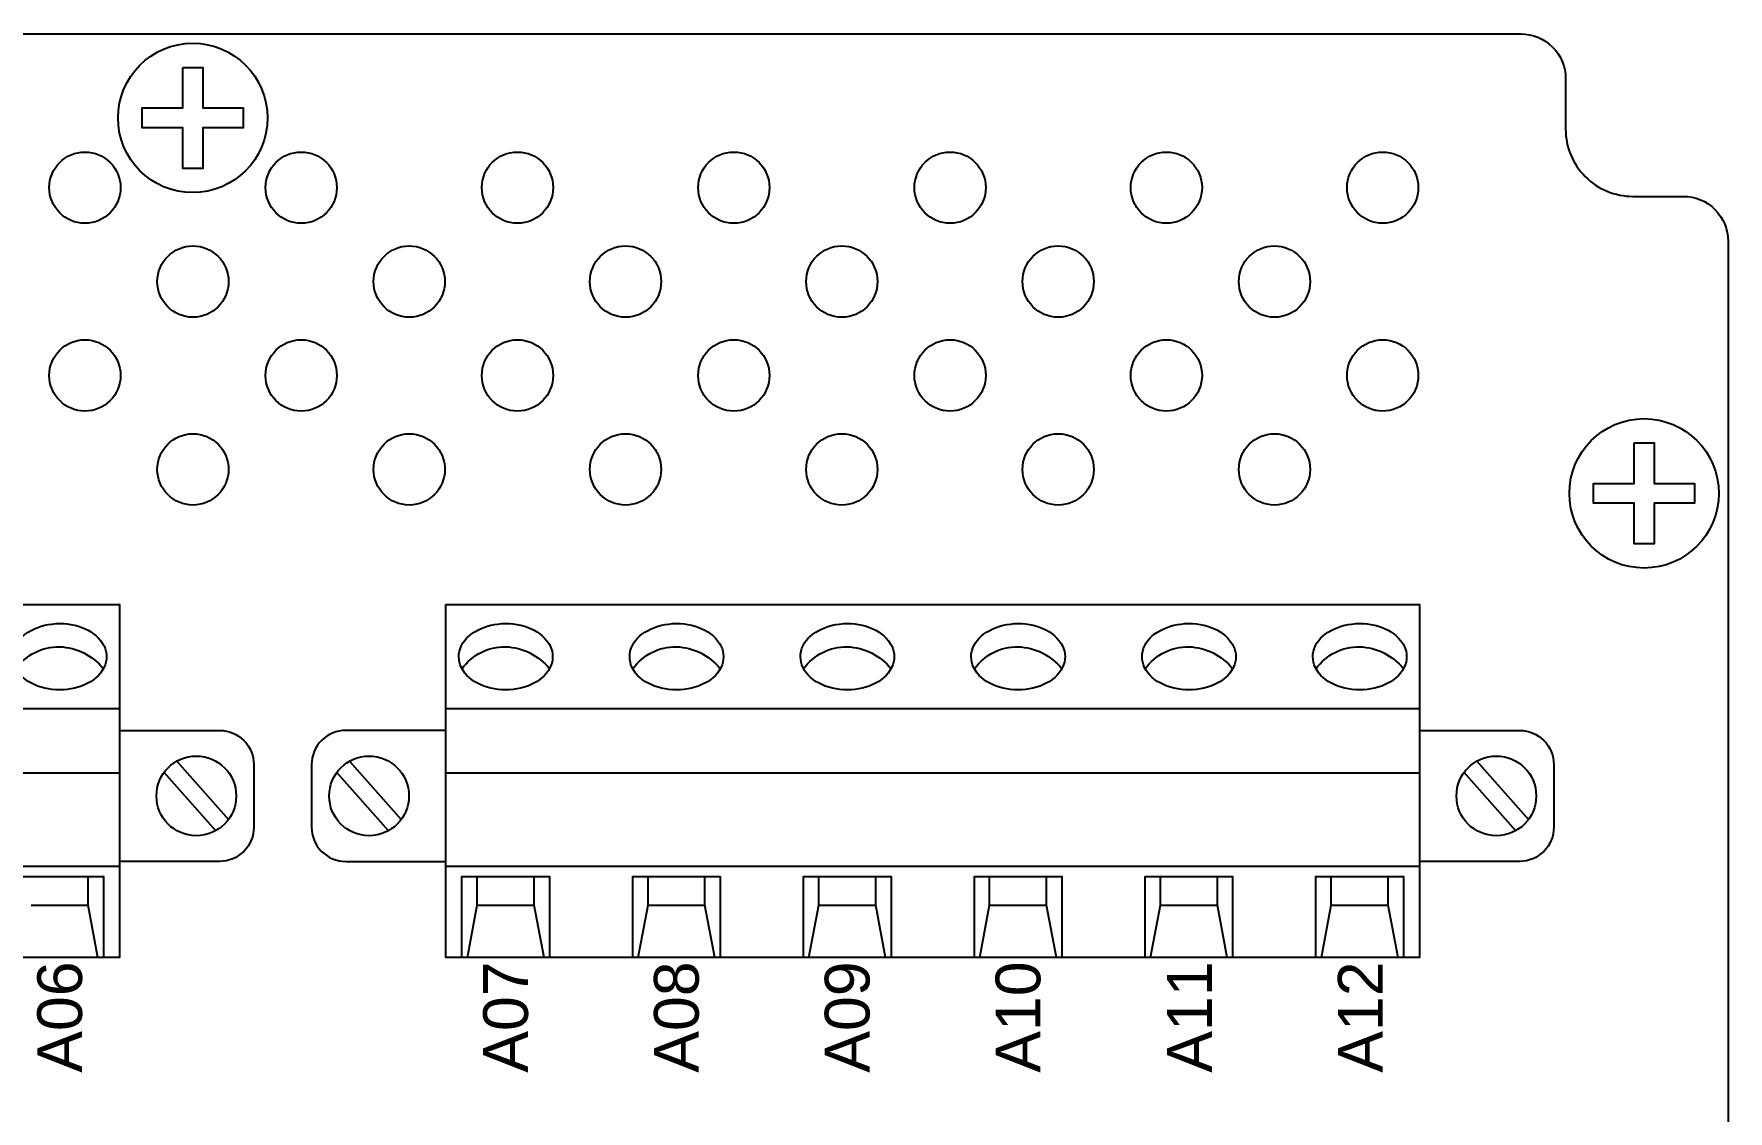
# Model space of a CAD drawing. Extents: x 1 to 47, y 1 to 35.
# Drawn here: x 41.806 to 44.782, y 15.171 to 17.063 of the extents above; entities that cross this region are included whole.
import ezdxf

# ---------------------------------------------------------------- set-up
doc = ezdxf.new("R2010")
doc.units = 0
doc.header["$MEASUREMENT"] = 0
doc.layers.add('10_00______DWG_', color=7, linetype='CONTINUOUS')
doc.styles.add('ARIAL', font='arial.ttf')

msp = doc.modelspace()

# ---------------------------------------------------------------- linework, layer by layer
at = {"layer": '10_00______DWG_'}
for points in [[(39.7527, 17.0629), (44.4181, 17.0629, -0.414214), (44.4968, 16.9841), (44.4968, 16.8956, 0.414214), (44.6149, 16.7775), (44.7035, 16.7775, -0.414214), (44.7822, 16.6987), (44.7822, 10.1436, -0.414214), (44.7035, 10.0649), (44.6149, 10.0649, 0.414214), (44.4968, 9.9467), (44.4968, 9.8582, -0.414214), (44.4181, 9.7794), (39.7527, 9.7794, -0.414214), (39.674, 9.8582), (39.674, 9.9467, 0.414214), (39.5558, 10.0649), (39.4673, 10.0649, -0.414214), (39.3885, 10.1436), (39.3885, 16.6987, -0.414214), (39.4673, 16.7775), (39.5558, 16.7775, 0.414214), (39.674, 16.8956), (39.674, 16.9841, -0.414214)], [(41.7694, 15.9736, -0.203751), (41.791, 16.0083, -0.133265), (41.8381, 16.0263, -0.119641), (41.8909, 16.0201, -0.162293), (41.9272, 15.9922, -0.234436), (41.9316, 15.9545, -0.182264), (41.9023, 15.9228, -0.124648), (41.8517, 15.9105, -0.124648), (41.801, 15.9228, -0.184228), (41.7717, 15.9545, -0.072555)], [(42.5529, 15.9736, -0.203751), (42.5744, 16.0083, -0.133265), (42.6215, 16.0263, -0.119641), (42.6744, 16.0201, -0.162293), (42.7107, 15.9922, -0.234436), (42.7151, 15.9545, -0.182264), (42.6858, 15.9228, -0.124648), (42.6351, 15.9105, -0.124648), (42.5844, 15.9228, -0.184228), (42.5551, 15.9545, -0.072555)], [(42.8529, 15.9736, -0.203751), (42.8744, 16.0083, -0.133265), (42.9215, 16.0263, -0.119641), (42.9744, 16.0201, -0.162293), (43.0107, 15.9922, -0.234436), (43.0151, 15.9545, -0.182264), (42.9858, 15.9228, -0.124648), (42.9351, 15.9105, -0.124648), (42.8844, 15.9228, -0.184228), (42.8551, 15.9545, -0.072555)], [(43.1529, 15.9736, -0.203751), (43.1744, 16.0083, -0.133265), (43.2215, 16.0263, -0.119641), (43.2744, 16.0201, -0.162293), (43.3107, 15.9922, -0.234436), (43.3151, 15.9545, -0.182264), (43.2858, 15.9228, -0.124648), (43.2351, 15.9105, -0.124648), (43.1844, 15.9228, -0.184228), (43.1551, 15.9545, -0.072555)], [(43.4529, 15.9736, -0.203751), (43.4744, 16.0083, -0.133265), (43.5215, 16.0263, -0.119641), (43.5744, 16.0201, -0.162293), (43.6107, 15.9922, -0.234436), (43.6151, 15.9545, -0.182264), (43.5858, 15.9228, -0.124648), (43.5351, 15.9105, -0.124648), (43.4844, 15.9228, -0.184228), (43.4551, 15.9545, -0.072555)], [(43.7529, 15.9736, -0.203751), (43.7744, 16.0083, -0.133265), (43.8215, 16.0263, -0.119641), (43.8744, 16.0201, -0.162293), (43.9107, 15.9922, -0.234436), (43.9151, 15.9545, -0.182264), (43.8858, 15.9228, -0.124648), (43.8351, 15.9105, -0.124648), (43.7844, 15.9228, -0.184228), (43.7551, 15.9545, -0.072555)], [(44.0529, 15.9736, -0.203751), (44.0744, 16.0083, -0.133265), (44.1215, 16.0263, -0.119641), (44.1744, 16.0201, -0.162293), (44.2107, 15.9922, -0.234436), (44.2151, 15.9545, -0.182264), (44.1858, 15.9228, -0.124648), (44.1351, 15.9105, -0.124648), (44.0844, 15.9228, -0.184228), (44.0551, 15.9545, -0.072555)]]:
    msp.add_lwpolyline(points, format="xyb", close=True, dxfattribs=at)
for points in [[(42.0679, 17.0038), (42.1029, 17.0038), (42.1029, 16.9327), (42.1739, 16.9327), (42.1739, 16.8977), (42.1029, 16.8977), (42.1029, 16.8267), (42.0679, 16.8267), (42.0679, 16.8977), (41.9968, 16.8977), (41.9968, 16.9327), (42.0679, 16.9327)], [(44.6171, 16.3444), (44.6521, 16.3444), (44.6521, 16.2733), (44.7232, 16.2733), (44.7232, 16.2383), (44.6521, 16.2383), (44.6521, 16.1672), (44.6171, 16.1672), (44.6171, 16.2383), (44.546, 16.2383), (44.546, 16.2733), (44.6171, 16.2733)], [(40.2467, 16.0603), (41.9567, 16.0603), (41.9567, 15.4403), (40.2467, 15.4403)], [(42.5301, 16.0603), (44.2401, 16.0603), (44.2401, 15.4403), (42.5301, 15.4403)]]:
    msp.add_lwpolyline(points, close=True, dxfattribs=at)
for points in [[(41.7749, 15.9477, -0.246683), (41.8514, 15.9863, -0.217208), (41.9285, 15.9478)], [(42.5584, 15.9477, -0.246683), (42.6349, 15.9863, -0.217208), (42.7119, 15.9478)], [(42.8584, 15.9477, -0.246683), (42.9349, 15.9863, -0.217208), (43.0119, 15.9478)], [(43.1584, 15.9477, -0.246683), (43.2349, 15.9863, -0.217208), (43.3119, 15.9478)], [(43.4584, 15.9477, -0.246683), (43.5349, 15.9863, -0.217208), (43.6119, 15.9478)], [(43.7584, 15.9477, -0.246683), (43.8349, 15.9863, -0.217208), (43.9119, 15.9478)], [(44.0584, 15.9477, -0.246683), (44.1349, 15.9863, -0.217208), (44.2119, 15.9478)], [(41.9567, 15.8393), (42.1327, 15.8393, -0.414214), (42.1927, 15.7793), (42.1927, 15.6693, -0.414214), (42.1327, 15.6093), (41.9567, 15.6093)], [(42.5301, 15.8393), (42.3541, 15.8393, 0.414214), (42.2941, 15.7793), (42.2941, 15.6693, 0.414214), (42.3541, 15.6093), (42.5301, 15.6093)], [(44.2401, 15.8393), (44.4161, 15.8393, -0.414214), (44.4761, 15.7793), (44.4761, 15.6693, -0.414214), (44.4161, 15.6093), (44.2401, 15.6093)]]:
    msp.add_lwpolyline(points, format="xyb", dxfattribs=at)
for points in [[(41.9567, 15.8773), (40.2467, 15.8773)], [(44.2401, 15.8773), (42.5301, 15.8773)], [(42.0575, 15.7854), (42.1483, 15.6831)], [(42.3609, 15.7854), (42.4517, 15.6831)], [(44.3409, 15.7854), (44.4317, 15.6831)], [(41.9567, 15.7643), (40.2467, 15.7643)], [(42.1258, 15.6632), (42.035, 15.7655)], [(42.4293, 15.6632), (42.3385, 15.7655)], [(44.2401, 15.7643), (42.5301, 15.7643)], [(44.4093, 15.6632), (44.3185, 15.7655)], [(41.9567, 15.6003), (40.2467, 15.6003)], [(44.2401, 15.6003), (42.5301, 15.6003)], [(41.7749, 15.4403), (41.7749, 15.5826), (41.9284, 15.5826), (41.9284, 15.4403)], [(41.919, 15.4403), (41.9017, 15.5322), (41.9017, 15.5826)], [(42.5583, 15.4403), (42.5583, 15.5826), (42.7119, 15.5826), (42.7119, 15.4403)], [(42.5678, 15.4403), (42.5851, 15.5322), (42.5851, 15.5826)], [(42.7024, 15.4403), (42.6851, 15.5322), (42.6851, 15.5826)], [(42.8583, 15.4403), (42.8583, 15.5826), (43.0119, 15.5826), (43.0119, 15.4403)], [(42.8678, 15.4403), (42.8851, 15.5322), (42.8851, 15.5826)], [(43.0024, 15.4403), (42.9851, 15.5322), (42.9851, 15.5826)], [(43.1583, 15.4403), (43.1583, 15.5826), (43.3119, 15.5826), (43.3119, 15.4403)], [(43.1678, 15.4403), (43.1851, 15.5322), (43.1851, 15.5826)], [(43.3024, 15.4403), (43.2851, 15.5322), (43.2851, 15.5826)], [(43.4583, 15.4403), (43.4583, 15.5826), (43.6119, 15.5826), (43.6119, 15.4403)], [(43.4678, 15.4403), (43.4851, 15.5322), (43.4851, 15.5826)], [(43.6024, 15.4403), (43.5851, 15.5322), (43.5851, 15.5826)], [(43.7583, 15.4403), (43.7583, 15.5826), (43.9119, 15.5826), (43.9119, 15.4403)], [(43.7678, 15.4403), (43.7851, 15.5322), (43.7851, 15.5826)], [(43.9024, 15.4403), (43.8851, 15.5322), (43.8851, 15.5826)], [(44.0583, 15.4403), (44.0583, 15.5826), (44.2119, 15.5826), (44.2119, 15.4403)], [(44.0678, 15.4403), (44.0851, 15.5322), (44.0851, 15.5826)], [(44.2024, 15.4403), (44.1851, 15.5322), (44.1851, 15.5826)], [(41.8017, 15.5322), (41.9017, 15.5322)], [(42.5851, 15.5322), (42.6851, 15.5322)], [(42.8851, 15.5322), (42.9851, 15.5322)], [(43.1851, 15.5322), (43.2851, 15.5322)], [(43.4851, 15.5322), (43.5851, 15.5322)], [(43.7851, 15.5322), (43.8851, 15.5322)], [(44.0851, 15.5322), (44.1851, 15.5322)]]:
    msp.add_lwpolyline(points, dxfattribs=at)
for centre, radius in [((42.0854, 16.9152), 0.1312), ((41.896, 16.7928), 0.0626), ((42.2759, 16.7928), 0.0626), ((42.6558, 16.7928), 0.0626), ((43.0358, 16.7928), 0.0626), ((43.4157, 16.7928), 0.0626), ((43.7956, 16.7928), 0.0626), ((44.1755, 16.7928), 0.0626), ((42.0858, 16.6278), 0.0626), ((42.4657, 16.6278), 0.0626), ((42.8456, 16.6278), 0.0626), ((43.2255, 16.6278), 0.0626), ((43.6055, 16.6278), 0.0626), ((43.9854, 16.6278), 0.0626), ((41.896, 16.4629), 0.0626), ((42.2759, 16.4629), 0.0626), ((42.6558, 16.4629), 0.0626), ((43.0358, 16.4629), 0.0626), ((43.4157, 16.4629), 0.0626), ((43.7956, 16.4629), 0.0626), ((44.1755, 16.4629), 0.0626), ((44.6346, 16.2558), 0.1312), ((42.0858, 16.2979), 0.0626), ((42.4657, 16.2979), 0.0626), ((42.8456, 16.2979), 0.0626), ((43.2255, 16.2979), 0.0626), ((43.6055, 16.2979), 0.0626), ((43.9854, 16.2979), 0.0626), ((42.0917, 15.7243), 0.07), ((42.3951, 15.7243), 0.07), ((44.3751, 15.7243), 0.07)]:
    msp.add_circle(centre, radius, dxfattribs=at)

# ---------------------------------------------------------------- texts
at = {"layer": '10_00______DWG_', "style": 'ARIAL'}
for s, p in [('A06', (41.891, 15.2381)), ('A07', (42.6742, 15.2381)), ('A08', (42.9742, 15.2381)), ('A09', (43.2742, 15.2381)), ('A10', (43.5742, 15.2381)), ('A11', (43.8756, 15.2381)), ('A12', (44.1756, 15.2381))]:
    msp.add_text(s, height=0.07867, rotation=90, dxfattribs=at).set_placement(p)

doc.saveas('drawing.dxf')
